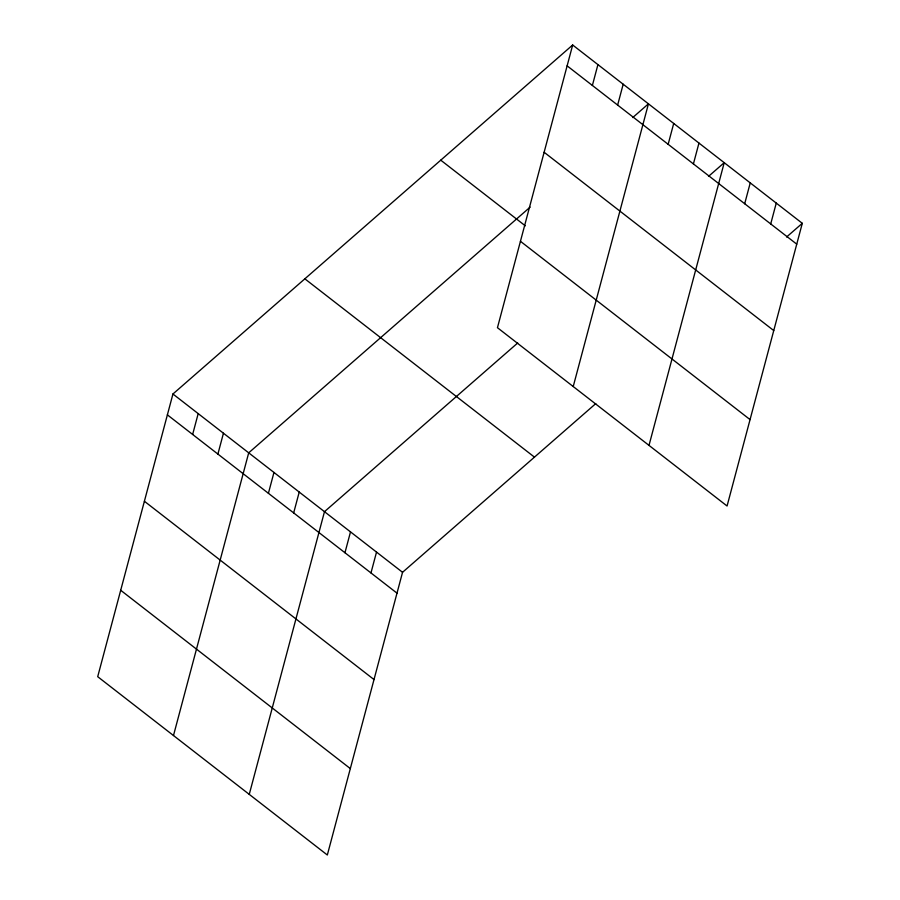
<?xml version="1.0" encoding="UTF-8"?>
<svg xmlns="http://www.w3.org/2000/svg" width="900" height="900" viewBox="0 0 900 900"><rect width="100%" height="100%" fill="white"/><g stroke="black" fill="none" stroke-linecap="round" stroke-linejoin="round"><path stroke-width="1.35" d="M572.67 45L497.452 327.701L727.065 506.002L802.294 223.312L572.67 45L172.935 393.998L97.706 676.688L327.33 855L402.548 572.299L595.778 403.605M192.645 434.452L198.191 413.606M217.901 454.072L223.447 433.215M173.486 735.536L248.704 452.835L530.145 207.124M268.414 493.301L273.96 472.444M293.67 512.91L299.228 492.064M249.255 794.374L324.484 511.673L517.702 342.979M344.959 552.735L350.505 531.889M370.98 572.94L376.526 552.094M592.38 85.466L597.926 64.609M617.636 105.075L623.183 84.229M573.221 386.539L648.439 103.837L632.745 117.551M668.16 144.304L673.706 123.457M693.416 163.924L698.962 143.066M649.001 445.387L724.219 162.686L708.514 176.389M744.694 203.737L750.24 182.891M770.715 223.954L776.261 203.096M786.589 237.015L802.294 223.312M567.124 65.846L796.748 244.159M544.129 152.257L773.752 330.57M440.752 160.166L525.319 225.833M520.436 241.29L750.06 419.603M304.841 278.82L534.465 457.132M172.935 393.998L402.548 572.299M167.377 414.844L397.001 593.156M144.394 501.255L374.017 679.556M120.701 590.276L350.325 768.589"/></g></svg>
